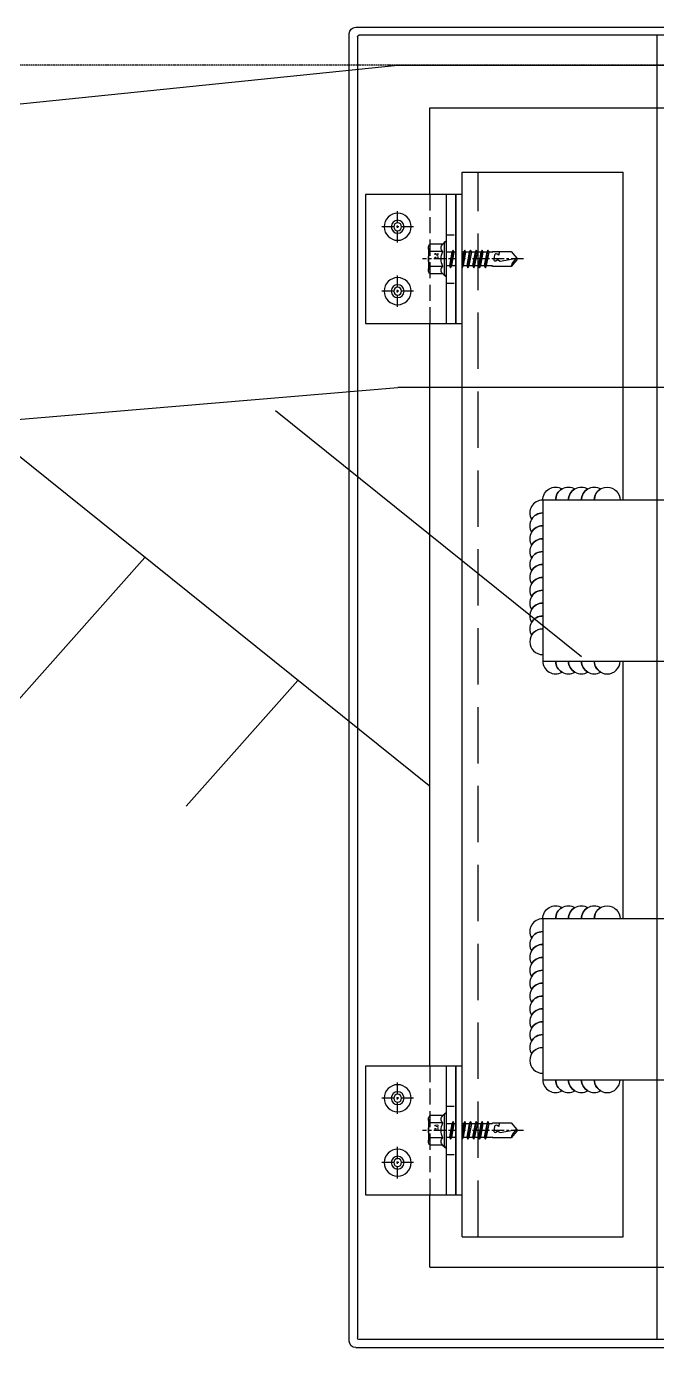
# Model space of a CAD drawing. Extents: x 220580 to 2027826, y -309201 to 71987.
# Drawn here: x 1044283.7 to 1044479.5, y -222753 to -222342.7 of the extents above; entities that cross this region are included whole.
import ezdxf
from ezdxf.enums import TextEntityAlignment as Align

# ---------------------------------------------------------------- set-up
doc = ezdxf.new("R2010")
doc.units = 0
for name, pattern in [('__DASH', [0.35, 0.25, -0.1]), ('CENTER', [2, 1.25, -0.25, 0.25, -0.25]), ('DASH', [0.35, 0.25, -0.1]), ('DOTE', [2.42, 2, -0.2, 0.02, -0.2]), ('ZN-CENTER', [2, 1.25, -0.25, 0.25, -0.25]), ('ZN-DASH', [0.35, 0.25, -0.1])]:
    doc.linetypes.add(name, pattern=pattern)
for name, color, linetype in [('!ZN1-填充-8', 8, 'Continuous'), ('!ZN3-铝板幕墙-3', 3, 'Continuous'), ('!ZN4-辅助材料-1', 1, 'Continuous'), ('!ZN4-配件-11', 11, 'Continuous'), ('!ZN5-钢材投影-40', 40, 'Continuous'), ('!ZN5-铝材投影-112', 112, 'Continuous'), ('!ZN6-虚线-8', 8, 'ZN-DASH'), ('A-AXIS-DOTE', 14, 'DOTE'), ('A-HATCH-2', 251, 'Continuous'), ('AS-WALL', 40, 'Continuous'), ('DIM', 173, 'Continuous'), ('焊缝', 8, 'Continuous')]:
    doc.layers.add(name, color=color, linetype=linetype)
doc.styles.add('DHTEXT-1', font='ROMANS.shx', dxfattribs={"width": 0.7, "bigfont": 'CHINESE.shx'})
doc.dimstyles.new('ZN200', dxfattribs={"dimscale": 200, "dimtxt": 2.5, "dimasz": 1.5, "dimexe": 1, "dimexo": 2, "dimgap": 0.9, "dimtad": 1, "dimdec": 0, "dimdsep": 46, "dimtxsty": 'DHTEXT-1', "dimblk": 'ARCHTICK', "dimcen": 2.5, "dimclrd": 173, "dimclre": 173, "dimclrt": 7, "dimazin": 2, "dimtfac": 1, "dimtdec": 0, "dimtix": 1, "dimtmove": 2, "dimatfit": 3, "dimfxl": 0, "dimtolj": 1, "dimtzin": 0, "dimarcsym": 0})

# ---------------------------------------------------------------- blocks, each defined once
blk = doc.blocks.new('$LinePat$素土夯实')
at = {"color": 0}
for p, q in [((0, -210), (210, 0)), ((120, -300), (420, 0)), ((420, 0), (607.5, -187.5)), ((495, -300), (795, 0)), ((615, 0), (705, -90)), ((315, -105), (502.5, -292.5)), ((210, -210), (300, -300)), ((705, -300), (795, -210))]:
    blk.add_line(p, q, dxfattribs=at)
blk = doc.blocks.new('20250917080948')
at = {"layer": 'A-AXIS-DOTE', "linetype": '__DASH', "ltscale": 2}
blk.add_line((93070.15, 0), (-8769.28, 0), dxfattribs=at)
blk = doc.blocks.new('*U607')
h = blk.add_hatch(color=0)
edge = h.paths.add_edge_path()
edge.add_line((-15, 3), (-15, 0))
edge.add_line((-15, 0), (-18, 0))
edge.add_arc((-14.59, -0.41), 3.44, 456.9129, 533.0871, ccw=False)
h = blk.add_hatch(color=0)
edge = h.paths.add_edge_path()
edge.add_line((15, 3), (15, 0))
edge.add_line((15, 0), (18, 0))
edge.add_arc((14.59, -0.41), 3.44, 6.9129, 83.0871)
at = {"color": 0, "linetype": 'CENTER', "ltscale": 6}
blk.add_line((0, -106.22), (0, 22.53), dxfattribs=at)
at = {"linetype": 'ByBlock', "ltscale": 20}
for p, q in [((-4.17, 18.5), (-5, 17.67)), ((-5, 17.67), (5, 17.67)), ((-5, 13.5), (-5, 17.67)), ((-4.17, 18.5), (4.17, 18.5)), ((-4.15, 13.5), (-4.15, 17.67)), ((4.15, 13.5), (4.15, 17.67)), ((4.17, 18.5), (5, 17.67)), ((5, 13.5), (5, 17.67)), ((-9.24, 4.5), (-9.24, 13)), ((-6.93, 13.5), (6.93, 13.5)), ((-4.62, 4.5), (-4.62, 13)), ((4.62, 4.5), (4.62, 13)), ((9.24, 4.5), (9.24, 13)), ((-6.93, 4), (6.93, 4)), ((-5, -8), (-5, 0)), ((-4.15, -8), (-4.15, 0)), ((4.15, -8), (4.15, 0)), ((5, -8), (5, 0)), ((-8, -8.44), (-7.56, -8)), ((-7.56, -8), (7.56, -8)), ((8, -8.44), (7.56, -8))]:
    blk.add_line(p, q, dxfattribs=at)
at = {"linetype": 'DASH', "ltscale": 10}
for p, q in [((-5, -88), (-5, -8)), ((5, -88), (5, -8))]:
    blk.add_line(p, q, dxfattribs=at)
at = {"ltscale": 10}
for p, q in [((-7, -77.95), (-7, -75.95)), ((-0.89, -88), (-0.89, -75.95)), ((0.89, -88), (0.89, -75.95)), ((7, -77.95), (7, -75.95)), ((-8, -77.95), (-0.89, -77.95)), ((-5.96, -84.5), (-8, -77.95)), ((0.89, -77.95), (8, -77.95)), ((5.96, -84.5), (8, -77.95)), ((-5.96, -84.5), (-0.89, -84.5)), ((0.89, -84.5), (5.96, -84.5)), ((-5.96, -88), (-0.89, -88)), ((0.89, -88), (5.96, -88))]:
    blk.add_line(p, q, dxfattribs=at)
at = {"color": 0}
for points in [[(-15, 3), (-15, 0), (-18, 0, -0.345178)], [(15, 3), (15, 0), (18, 0, 0.345178)]]:
    blk.add_lwpolyline(points, format="xyb", close=True, dxfattribs=at)
at = {"linetype": 'ByBlock', "ltscale": 20}
blk.add_lwpolyline([(15, 0), (15, 4), (-15, 4), (-15, 0)], close=True, dxfattribs=at)
at = {"ltscale": 10}
blk.add_lwpolyline([(-8, -8.44), (8, -8.44), (8, -75.95), (-8, -75.95)], close=True, dxfattribs=at)
for points in [[(-5.96, -84.5), (-8, -86.25), (-5.96, -88)], [(5.96, -84.5), (8, -86.25), (5.96, -88)]]:
    blk.add_lwpolyline(points, dxfattribs=at)
at = {"linetype": 'ByBlock', "ltscale": 20}
for points in [[(5, -88), (8, -98.98), (8, -101.25), (-8, -101.25), (-8, -98.98), (-5, -88)], [(8, -98.98), (-8, -98.98)]]:
    blk.add_lwpolyline(points, dxfattribs=at)
for centre, radius, start, end in [((-6.93, 7.92), 5.58, 65.5673, 114.4327), ((0, -8.08), 21.58, 77.6432, 102.3568), ((6.93, 7.92), 5.58, 65.5673, 114.4327), ((-6.93, 9.58), 5.58, 245.5673, 294.4327), ((0, 25.58), 21.58, 257.6432, 282.3568), ((6.93, 9.58), 5.58, 245.5673, 294.4327)]:
    blk.add_arc(centre, radius, start, end, dxfattribs=at)
at = {"layer": 'Defpoints', "color": 0, "ltscale": 10, "style": 'DHTEXT-1', "width": 0.7}
blk.add_text('M10', height=3, rotation=90, dxfattribs=at).set_placement((4.22, -30.11), align=Align.CENTER)
blk = doc.blocks.new('20250910150110')
at = {"layer": '!ZN5-钢材投影-40', "ltscale": 1000}
blk.add_line((5, 50), (5, 0), dxfattribs=at)
blk.add_lwpolyline([(85, 50), (85, 0), (0, 0), (0, 50)], close=True, dxfattribs=at)
at = {"layer": '焊缝', "ltscale": 200}
for points in [[(85, 50, 0.57735), (79, 53.46, -0.267949), (81, 50, 0.57735), (75, 53.46, -0.267949), (77, 50, 0.57735), (71, 53.46, -0.267949), (73, 50, 0.57735), (67, 53.46, -0.267949), (69, 50, 1), (61, 50, 1)], [(85, 50, -0.57735), (88.46, 44, 0.267949), (85, 46, -0.57735), (88.46, 40, 0.267949), (85, 42, -0.57735), (88.46, 36, 0.267949), (85, 38, -0.57735), (88.46, 32, 0.267949), (85, 34, -0.57735), (88.46, 28, 0.267949), (85, 30, -0.57735), (88.46, 24, 0.267949), (85, 26, -0.57735), (88.46, 20, 0.267949), (85, 22, -0.57735), (88.46, 16, 0.267949), (85, 18, -0.57735), (88.46, 12, 0.267949), (85, 14, -0.57735), (88.46, 8, 0.267949), (85, 10, -1), (85, 2, -1)], [(85, 0, -0.57735), (79, -3.46, 0.267949), (81, 0, -0.57735), (75, -3.46, 0.267949), (77, 0, -0.57735), (71, -3.46, 0.267949), (73, 0, -0.57735), (67, -3.46, 0.267949), (69, 0, -1), (61, 0, -1)]]:
    blk.add_lwpolyline(points, format="xyb", dxfattribs=at)
at = {"layer": '!ZN4-配件-11', "color": 1, "ltscale": 50, "rotation": 270}
blk.add_blockref('*U607', (5, 25), dxfattribs=at)
blk = doc.blocks.new('*U1824')
at = {"ltscale": 10}
for p, q in [((-1.02, 4.62), (-4.95, 4.62)), ((-0.55, -5.12), (-0.55, 5.12)), ((-0.17, 5.48), (0, 4.84)), ((0, -4.84), (0, 4.84)), ((-5.45, -3.46), (-5.45, 3.46)), ((-1.02, 2.31), (-4.95, 2.31)), ((0, 2.08), (14.29, 2.08)), ((1.42, 2.73), (2.2, -2.73)), ((3.22, 2.73), (4, -2.73)), ((5.02, 2.73), (5.8, -2.73)), ((6.82, 2.73), (7.6, -2.73)), ((8.62, 2.73), (9.4, -2.73)), ((10.42, 2.73), (11.2, -2.73)), ((12.22, 2.73), (13, -2.73)), ((-1.02, -2.31), (-4.95, -2.31)), ((14.29, -2.09), (0, -2.09)), ((-1.02, -4.62), (-4.95, -4.62)), ((-0.17, -5.48), (0, -4.84))]:
    blk.add_line(p, q, dxfattribs=at)
at = {"color": 0, "linetype": 'ZN-CENTER', "ltscale": 3}
blk.add_line((24, 0), (-7.28, 0), dxfattribs=at)
at = {"ltscale": 10}
for points in [[(1.83, -2.09), (1.05, 2.08), (1.42, 2.73), (1.79, 2.08), (2.57, -2.09), (2.2, -2.73)], [(3.63, -2.09), (2.85, 2.08), (3.22, 2.73), (3.59, 2.08), (4.37, -2.09), (4, -2.73)], [(5.43, -2.09), (4.65, 2.08), (5.02, 2.73), (5.39, 2.08), (6.17, -2.09), (5.8, -2.73)], [(7.23, -2.09), (6.45, 2.08), (6.82, 2.73), (7.19, 2.08), (7.97, -2.09), (7.6, -2.73)], [(9.03, -2.09), (8.25, 2.08), (8.62, 2.73), (8.99, 2.08), (9.77, -2.09), (9.4, -2.73)], [(10.83, -2.09), (10.05, 2.08), (10.42, 2.73), (10.79, 2.08), (11.57, -2.09), (11.2, -2.73)], [(12.63, -2.09), (11.85, 2.08), (12.22, 2.73), (12.59, 2.08), (13.37, -2.09), (13, -2.73)]]:
    blk.add_lwpolyline(points, close=True, dxfattribs=at)
for points in [[(14.29, -2.09, -0.414214), (14.45, -2.24), (14.45, -2.32), (20.18, -2.32), (22, -0.26), (22, 0.26), (20.18, 2.32), (14.45, 2.32), (14.45, 2.24, -0.414214), (14.29, 2.08)], [(16.51, -2.32), (16.36, -1.2), (15.83, -1.52, -0.530462), (15.03, -1.17), (14.81, 0.1, -0.651316), (15.47, 0.54), (16, 0.21), (16.77, 0.66), (22, -0.26, -0.201226), (20.18, 2.32)]]:
    blk.add_lwpolyline(points, format="xyb", dxfattribs=at)
for centre, radius, start, end in [((-3.87, 3.46), 1.58, 133.1736, 226.8264), ((0.07, 3.46), 1.58, 133.1736, 226.8264), ((7.48, -2.87), 11.32, 132.4922, 138.6064), ((0.13, 0), 5.58, 155.5673, 204.4327), ((4.07, 0), 5.58, 155.5673, 204.4327), ((-3.87, -3.46), 1.58, 133.1736, 226.8264), ((0.07, -3.46), 1.58, 133.1736, 226.8264), ((7.48, 2.87), 11.32, 221.3936, 227.5078)]:
    blk.add_arc(centre, radius, start, end, dxfattribs=at)
at = {"layer": 'Defpoints', "color": 0, "ltscale": 10, "style": 'DHTEXT-1', "width": 0.7}
blk.add_text('5.5', height=1, rotation=90, dxfattribs=at).set_placement((-2.46, -0.93), align=Align.CENTER)
blk = doc.blocks.new('*U2097')
at = {"color": 0, "linetype": 'CENTER', "ltscale": 3}
for p, q in [((0, 4.88), (0, -4.88)), ((4.88, 0), (-4.88, 0))]:
    blk.add_line(p, q, dxfattribs=at)
at = {"linetype": 'ByBlock', "ltscale": 10}
for radius in [4.2, 2, 1.23]:
    blk.add_circle((0, 0), radius, dxfattribs=at)
blk = doc.blocks.new('*U1981')
at = {"layer": '!ZN1-填充-8'}
h = blk.add_hatch(dxfattribs=at)
h.set_pattern_fill('NET3', color=256, scale=0.75, angle=180, style=0)
h.set_pattern_definition([(180, (-1731.706, 294.7402), (-3e-16, -2.38125), []), (240, (-1731.706, 294.7402), (2.062223, -1.190625), []), (300, (-1731.706, 294.7402), (2.062223, 1.190625), [])])
h.paths.add_polyline_path([(20, 0), (-20, 0), (-20, -2), (20, -2)])
at = {"ltscale": 0.125}
blk.add_wipeout([(-20, -30), (20, -30), (20, -5), (-20, -5)], dxfattribs=at).dxf.layer = '!ZN6-虚线-8'
at = {"layer": '!ZN5-铝材投影-112', "ltscale": 0.25}
blk.add_line((-20, -5), (20, -5), dxfattribs=at)
at = {"layer": '!ZN5-铝材投影-112'}
blk.add_lwpolyline([(20, -2), (-20, -2), (-20, -30), (20, -30)], close=True, dxfattribs=at)
at = {"layer": '!ZN6-虚线-8', "linetype": 'ZN-DASH', "ltscale": 10}
for p, q in [((-7.5, -5), (-7.5, -2)), ((7.5, -5), (7.5, -2))]:
    blk.add_line(p, q, dxfattribs=at)
at = {"layer": '!ZN6-虚线-8', "color": 8, "linetype": 'ZN-DASH', "ltscale": 20}
blk.add_line((-20, -10), (20, -10), dxfattribs=at)
at = {"layer": '!ZN4-配件-11', "color": 1, "xscale": -1, "rotation": 270}
for name, p in [('*U1824', (0, -5)), ('*U2097', (-10, -20)), ('*U2097', (10, -20))]:
    blk.add_blockref(name, p, dxfattribs=at)
at = {"ltscale": 0.25}
blk.add_wipeout([(20, 0), (20, -2), (-20, -2), (-20, 0)], dxfattribs=at).dxf.layer = '!ZN4-辅助材料-1'
at = {"layer": '!ZN4-辅助材料-1'}
blk.add_lwpolyline([(20, 0), (-20, 0), (-20, -2), (20, -2)], close=True, dxfattribs=at)
blk = doc.blocks.new('A$Cd5f9d5c2')
at = {"layer": '!ZN3-铝板幕墙-3', "ltscale": 20}
for p, q in [((663.1, 11.83, 0), (477.29, 11.83, 0)), ((477.29, 9.33, 0), (662.1, 9.33, 0)), ((662.6, 8.83, 0), (662.6, -395.17, 0)), ((665.1, -396.17, 0), (665.1, 9.83, 0)), ((640.1, -13.17, 0), (477.29, -13.17, 0)), ((640.1, -373.17, 0), (640.1, -13.17, 0)), ((640.1, -373.17, 0), (310.04, -373.17)), ((310.04, -395.67), (662.1, -395.67, 0)), ((663.1, -398.17, 0), (310.04, -398.17))]:
    blk.add_line(p, q, dxfattribs=at)
for centre, radius, start, end in [((662.1, 8.83, 0), 0.5, 0, 90), ((663.1, 9.83, 0), 2, 0, 90), ((662.1, -395.17, 0), 0.5, 270, 0), ((663.1, -396.17, 0), 2, 270, 0)]:
    blk.add_arc(centre, radius, start, end, dxfattribs=at)
at = {"layer": '!ZN5-钢材投影-40', "ltscale": 0.3}
for p, q in [((580.1, -135, 0), (580.1, -33.17, 0)), ((630.1, -33.17, 0), (580.1, -33.17, 0)), ((630.1, -363.77, 0), (630.1, -33.17, 0)), ((580.1, -265, 0), (580.1, -185, 0)), ((580.1, -363.77, 0), (580.1, -315, 0)), ((630.1, -363.77, 0), (580.1, -363.77, 0))]:
    blk.add_line(p, q, dxfattribs=at)
at = {"layer": '!ZN6-虚线-8', "color": 8, "linetype": 'ZN-DASH', "ltscale": 70}
blk.add_line((625.1, -363.77, 0), (625.1, -33.17, 0), dxfattribs=at)
at = {"layer": 'A-HATCH-2', "ltscale": 200, "elevation": 0}
blk.add_lwpolyline([(569.69, 9.33), (569.69, -395.67)], dxfattribs=at)
at = {"layer": 'A-HATCH-2', "ltscale": 200}
for p in [(520.1, -185, 0), (520.1, -315, 0)]:
    blk.add_blockref('20250910150110', p, dxfattribs=at)
at = {"xscale": -1.000000000000001, "rotation": 90}
for p in [(630.1, -60.13, 0), (630.1, -330.74, 0)]:
    blk.add_blockref('*U1981', p, dxfattribs=at)
blk = doc.blocks.new('_ArchTick')
at = {"color": 0, "linetype": 'ByBlock', "const_width": 0.4}
blk.add_lwpolyline([(-0.5, -0.5), (0.5, 0.5)], dxfattribs=at)
blk = doc.blocks.new('*D1169')
at = {"layer": 'Defpoints', "color": 0, "ltscale": 2000, "transparency": 16777216}
for p in [(1043456.16, -217354.8), (1044533.06, -217354.8), (1044088.72, -222354.8)]:
    blk.add_point(p, dxfattribs=at)
at = {"layer": 'DIM', "color": 173, "linetype": 'ByBlock', "lineweight": -2, "ltscale": 2000, "transparency": 16777216}
for p, q in [((1044133.06, -217354.8), (1043256.16, -217354.8)), ((1043456.16, -222354.8), (1043456.16, -217354.8)), ((1043688.72, -222354.8), (1043256.16, -222354.8))]:
    blk.add_line(p, q, dxfattribs=at)
at = {"layer": 'DIM', "color": 173, "lineweight": -2, "ltscale": 2000, "transparency": 16777216, "xscale": 300, "yscale": 300, "zscale": 300}
for p, rotation in [((1043456.16, -217354.8), 90), ((1043456.16, -222354.8), 270)]:
    blk.add_blockref('_ArchTick', p, dxfattribs=dict(at, rotation=rotation))
at = {"layer": 'DIM', "color": 7, "ltscale": 2000, "transparency": 16777216, "insert": (1043026.16, -219854.8), "char_height": 500, "attachment_point": 5, "rotation": 90, "style": 'DHTEXT-1'}
blk.add_mtext('\\A1;5000', dxfattribs=at)

msp = doc.modelspace()

# ---------------------------------------------------------------- linework, layer by layer
at = {"layer": 'A-AXIS-DOTE', "linetype": '__DASH', "ltscale": 2}
msp.add_line((1138119.07, -222354.8), (1036279.65, -222354.8), dxfattribs=at)
at = {"layer": 'AS-WALL'}
for p, q in [((1044398.92, -222354.8), (1044698.92, -222354.8)), ((1044698.92, -222454.8), (1044398.92, -222454.8))]:
    msp.add_line(p, q, dxfattribs=at)
for points in [[(1036279.65, -222654.8), (1041448.92, -222654.8), (1044398.92, -222354.8)], [(1036279.65, -222704.8), (1041451.42, -222704.8), (1044398.92, -222454.8)]]:
    msp.add_lwpolyline(points, dxfattribs=at)

# ---------------------------------------------------------------- block references
at = {"ltscale": 1000}
msp.add_blockref('20250917080948', (1045048.92, -222354.8), dxfattribs=at)
at = {"layer": 'A-HATCH-2', "xscale": -0.4203932194121959, "yscale": 0.4, "zscale": 0.4, "rotation": 4.767586550885516}
msp.add_blockref('$LinePat$素土夯实', (1044448.92, -222454.8), dxfattribs=at)

# ---------------------------------------------------------------- next in the draw order: block references
at = {"color": 6, "ltscale": 1000, "xscale": -1}
msp.add_blockref('A$Cd5f9d5c2', (1045048.96, -222354.8), dxfattribs=at)

# ---------------------------------------------------------------- next in the draw order: dimensions: what is measured, and where the dimension line sits
at = {"layer": 'DIM', "ltscale": 2000}
dim = msp.add_linear_dim(base=(1043456.16, -217354.8), p1=(1044088.72, -222354.8), p2=(1044533.06, -217354.8), angle=90, dimstyle='ZN200', dxfattribs=at)
dim.commit()
dim.dimension.update_dxf_attribs({"geometry": '*D1169', "text_midpoint": (1043026.16, -219854.8)})

doc.saveas('drawing.dxf')
